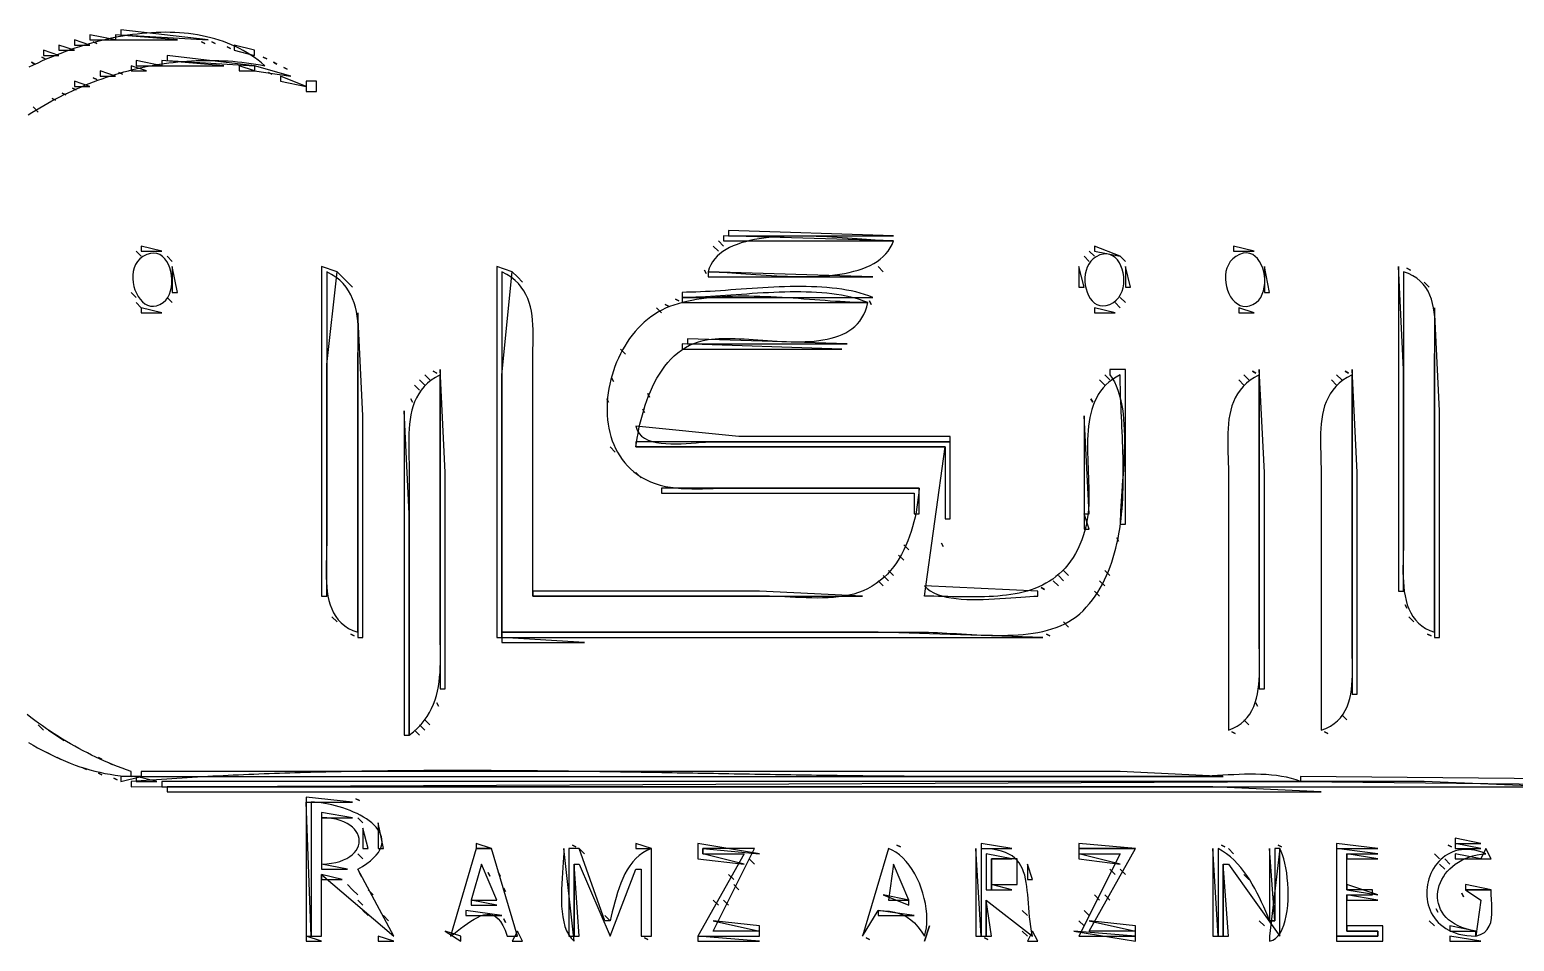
# Model space of a CAD drawing. Extents: x 0 to 1288, y 0 to 860.
# Drawn here: x 155.3 to 443.5, y 401 to 578 of the extents above; entities that cross this region are included whole.
import ezdxf

# ---------------------------------------------------------------- set-up
doc = ezdxf.new("R2010")
doc.units = 0
for name, color, linetype in [('C19', 19, 'CONTINUOUS'), ('C250', 250, 'CONTINUOUS'), ('C251', 251, 'CONTINUOUS'), ('C252', 252, 'CONTINUOUS'), ('C253', 253, 'CONTINUOUS'), ('C254', 254, 'CONTINUOUS'), ('C27', 27, 'CONTINUOUS'), ('C29', 29, 'CONTINUOUS'), ('C37', 37, 'CONTINUOUS'), ('C39', 39, 'CONTINUOUS'), ('C47', 47, 'CONTINUOUS'), ('C49', 49, 'CONTINUOUS'), ('C59', 59, 'CONTINUOUS'), ('C7', 7, 'CONTINUOUS')]:
    doc.layers.add(name, color=color, linetype=linetype)

msp = doc.modelspace()

# ---------------------------------------------------------------- linework, layer by layer
at = {"layer": 'C19'}
for points in [[(167.666672, 575.666687), (168.333328, 575.333313), (167.666672, 575.666687)], [(289, 537), (290, 536), (289, 537)], [(176, 535), (177, 534), (176, 535)], [(362.313263, 533.913574), (361.7552, 533.5245), (361.2844, 533.0478), (360.8982, 532.4966), (360.5943, 531.8842), (360.3703, 531.2241), (360.2238, 530.5295), (360.1524, 529.8139), (360.1537, 529.0904), (360.2254, 528.3725), (360.3649, 527.6736), (360.5699, 527.0068), (360.8381, 526.3857), (361.167, 525.8234), (361.5543, 525.3334), (361.9975, 524.929), (362.4943, 524.6236), (363.0422, 524.4304), (363.6388, 524.3628), (364.2819, 524.4342), (364.9689, 524.6578), (365.6975, 525.0471), (366.2496, 525.4759), (366.7097, 525.9903), (367.0806, 526.5764), (367.3647, 527.2201), (367.5649, 527.9073), (367.6838, 528.6241), (367.7241, 529.3565), (367.6885, 530.0903), (367.5796, 530.8117), (367.4001, 531.5066), (367.1528, 532.161), (366.8402, 532.7608), (366.4651, 533.292), (366.0301, 533.7407), (365.5379, 534.0927), (364.9913, 534.3342), (364.3928, 534.451), (363.7451, 534.4292), (363.051, 534.2546), (362.3132, 533.9135)], [(361, 535), (362, 534), (361, 535)], [(389.429016, 533.952881), (388.8492, 533.4992), (388.3745, 532.9672), (388.0005, 532.3697), (387.7226, 531.7193), (387.5366, 531.0291), (387.4378, 530.3119), (387.4218, 529.5804), (387.4842, 528.8476), (387.6206, 528.1263), (387.8264, 527.4294), (388.0972, 526.7697), (388.4285, 526.1601), (388.816, 525.6133), (389.2551, 525.1424), (389.7414, 524.7601), (390.2704, 524.4792), (390.8376, 524.3127), (391.4387, 524.2734), (392.0692, 524.3741), (392.7245, 524.6277), (393.4004, 525.0471), (393.8807, 525.4849), (394.2765, 526.0139), (394.5898, 526.6191), (394.823, 527.2853), (394.9781, 527.9975), (395.0574, 528.7406), (395.063, 529.4996), (394.9971, 530.2593), (394.862, 531.0047), (394.6598, 531.7208), (394.3927, 532.3925), (394.0628, 533.0047), (393.6725, 533.5424), (393.2238, 533.9904), (392.7189, 534.3338), (392.1601, 534.5573), (391.5495, 534.6461), (390.8893, 534.585), (390.1817, 534.3589), (389.429, 533.9529)], [(215, 531), (216, 530), (215, 531)], [(247, 531), (247, 461), (329, 461), (329.8242, 460.9926), (330.6745, 460.9721), (331.5489, 460.9402), (332.4453, 460.899), (333.3619, 460.8505), (334.2966, 460.7966), (335.2474, 460.7394), (336.2124, 460.6809), (337.1896, 460.6229), (338.177, 460.5676), (339.1726, 460.5169), (340.1744, 460.4727), (341.1805, 460.4372), (342.1889, 460.4122), (343.1976, 460.3997), (344.2047, 460.4018), (345.208, 460.4204), (346.2058, 460.4575), (347.1959, 460.515), (348.1764, 460.5951), (349.1453, 460.6996), (350.1007, 460.8306), (351.0405, 460.99), (351.9629, 461.1799), (352.8657, 461.4022), (353.747, 461.6588), (354.6049, 461.9519), (355.4374, 462.2833), (356.2424, 462.6551), (357.018, 463.0692), (357.7623, 463.5277), (358.4732, 464.0325), (359.1487, 464.5856), (359.787, 465.189), (360.4252, 465.8668), (361.0292, 466.5665), (361.5998, 467.2875), (362.1379, 468.029), (362.6444, 468.7901), (363.1201, 469.5701), (363.566, 470.3683), (363.983, 471.1839), (364.3718, 472.016), (364.7334, 472.8641), (365.0687, 473.7272), (365.3785, 474.6047), (365.6638, 475.4957), (365.9254, 476.3995), (366.1642, 477.3153), (366.381, 478.2424), (366.5768, 479.1799), (366.7525, 480.1273), (366.9088, 481.0835), (367.0468, 482.048), (367.1672, 483.0199), (367.271, 483.9985), (367.3591, 484.983), (367.4322, 485.9726), (367.4914, 486.9666), (367.5375, 487.9642), (367.5713, 488.9647), (367.5938, 489.9672), (367.6058, 490.9711), (367.6082, 491.9755), (367.6019, 492.9797), (367.5878, 493.9829), (367.5667, 494.9843), (367.5396, 495.9832), (367.5073, 496.9789), (367.4707, 497.9705), (367.4307, 498.9573), (367.3881, 499.9385), (367.3439, 500.9134), (367.2989, 501.8812), (367.254, 502.8411), (367.2101, 503.7924), (367.168, 504.7343), (367.1287, 505.666), (367.093, 506.5868), (367.0619, 507.4959), (367.0361, 508.3925), (367.0166, 509.2759), (367.0043, 510.1453), (367, 511), (366.2065, 510.5652), (365.4802, 510.0898), (364.8181, 509.5756), (364.2176, 509.0243), (363.6756, 508.4377), (363.1895, 507.8177), (362.7564, 507.166), (362.3735, 506.4845), (362.0379, 505.7748), (361.7468, 505.0387), (361.4974, 504.2782), (361.2869, 503.4949), (361.1125, 502.6906), (360.9713, 501.8672), (360.8605, 501.0263), (360.7773, 500.1699), (360.7189, 499.2997), (360.6824, 498.4174), (360.665, 497.5249), (360.6639, 496.624), (360.6763, 495.7164), (360.6993, 494.8039), (360.7302, 493.8883), (360.766, 492.9715), (360.804, 492.0551), (360.8414, 491.141), (360.8753, 490.231), (360.9029, 489.3268), (360.9213, 488.4302), (360.9279, 487.5431), (360.9196, 486.6672), (360.8938, 485.8043), (360.8476, 484.9562), (360.7781, 484.1246), (360.6826, 483.3115), (360.5581, 482.5184), (360.402, 481.7473), (360.2114, 481), (359.8898, 479.9513), (359.5382, 478.9592), (359.1571, 478.0221), (358.7476, 477.1384), (358.3103, 476.3066), (357.846, 475.5251), (357.3556, 474.7925), (356.8399, 474.1072), (356.2996, 473.4676), (355.7355, 472.8723), (355.1484, 472.3197), (354.5392, 471.8082), (353.9086, 471.3364), (353.2574, 470.9027), (352.5864, 470.5055), (351.8964, 470.1433), (351.1883, 469.8147), (350.4627, 469.518), (349.7206, 469.2517), (348.9626, 469.0143), (348.1897, 468.8043), (347.4025, 468.6201), (346.6019, 468.4602), (345.7887, 468.323), (344.9637, 468.207), (344.1277, 468.1108), (343.2814, 468.0327), (342.4257, 467.9712), (341.5614, 467.9248), (340.6892, 467.8919), (339.81, 467.8711), (338.9245, 467.8607), (338.0336, 467.8593), (337.138, 467.8653), (336.2386, 467.8772), (335.3361, 467.8935), (334.4314, 467.9125), (333.5252, 467.9328), (332.6183, 467.9529), (331.7115, 467.9712), (330.8057, 467.9861), (329.9016, 467.9962), (329, 468), (333, 497), (273, 497), (273.1213, 497.8488), (273.2601, 498.7172), (273.4173, 499.6017), (273.5938, 500.4994), (273.7906, 501.4068), (274.0085, 502.321), (274.2485, 503.2386), (274.5115, 504.1565), (274.7985, 505.0716), (275.1103, 505.9805), (275.448, 506.8802), (275.8124, 507.7674), (276.2045, 508.6389), (276.6252, 509.4916), (277.0754, 510.3223), (277.5561, 511.1277), (278.0682, 511.9047), (278.6126, 512.6502), (279.1902, 513.3608), (279.8021, 514.0334), (280.449, 514.6649), (281.132, 515.252), (281.8519, 515.7916), (282.6098, 516.2804), (283.4064, 516.7153), (284.2428, 517.0931), (285.12, 517.4105), (286.0387, 517.6645), (287, 517.8518), (287.6678, 517.9401), (288.3685, 518.004), (289.0999, 518.0457), (289.8597, 518.0673), (290.6457, 518.0709), (291.4558, 518.0587), (292.2877, 518.0327), (293.1392, 517.9951), (294.0081, 517.948), (294.8922, 517.8936), (295.7893, 517.834), (296.6972, 517.7713), (297.6137, 517.7076), (298.5365, 517.645), (299.4635, 517.5858), (300.3924, 517.5319), (301.3211, 517.4856), (302.2474, 517.449), (303.169, 517.4241), (304.0837, 517.4132), (304.9893, 517.4183), (305.8836, 517.4416), (306.7644, 517.4852), (307.6296, 517.5512), (308.4768, 517.6418), (309.3039, 517.7591), (310.1086, 517.9051), (310.8889, 518.0822), (311.6424, 518.2922), (312.3669, 518.5375), (313.0603, 518.8201), (313.7203, 519.1421), (314.3448, 519.5057), (314.9314, 519.913), (315.4781, 520.3662), (315.9826, 520.8673), (316.4427, 521.4184), (316.8562, 522.0218), (317.2209, 522.6795), (317.5345, 523.3937), (317.795, 524.1665), (318, 525), (317.1739, 525.0062), (316.3215, 525.0244), (315.4443, 525.0533), (314.5437, 525.0919), (313.6211, 525.1391), (312.678, 525.1939), (311.7158, 525.2552), (310.736, 525.3218), (309.7401, 525.3929), (308.7294, 525.4672), (307.7055, 525.5437), (306.6698, 525.6213), (305.6236, 525.699), (304.5686, 525.7756), (303.5061, 525.8502), (302.4376, 525.9216), (301.3645, 525.9888), (300.2882, 526.0506), (299.2103, 526.1061), (298.1322, 526.1542), (297.0553, 526.1937), (295.981, 526.2236), (294.9109, 526.2428), (293.8463, 526.2503), (292.7887, 526.245), (291.7396, 526.2259), (290.7005, 526.1917), (289.6726, 526.1416), (288.6576, 526.0743), (287.6569, 525.9889), (286.6718, 525.8842), (285.7039, 525.7592), (284.7546, 525.6128), (283.8254, 525.444), (282.9176, 525.2516), (282.0328, 525.0346), (281.1724, 524.792), (280.3379, 524.5226), (279.5306, 524.2253), (278.7521, 523.8992), (278.0038, 523.5432), (277.283, 523.1519), (276.5827, 522.7203), (275.9034, 522.2499), (275.2456, 521.7427), (274.6099, 521.2003), (273.997, 520.6246), (273.4074, 520.0174), (272.8417, 519.3803), (272.3005, 518.7153), (271.7843, 518.0241), (271.2937, 517.3084), (270.8293, 516.5701), (270.3917, 515.8109), (269.9816, 515.0326), (269.5993, 514.237), (269.2456, 513.4259), (268.921, 512.601), (268.6261, 511.7641), (268.3615, 510.917), (268.1278, 510.0616), (267.9255, 509.1995), (267.7552, 508.3325), (267.6176, 507.4625), (267.5131, 506.5912), (267.4424, 505.7204), (267.406, 504.8518), (267.4046, 503.9873), (267.4386, 503.1286), (267.5088, 502.2775), (267.6157, 501.4359), (267.7598, 500.6054), (267.9417, 499.7878), (268.1621, 498.985), (268.4214, 498.1987), (268.7203, 497.4306), (269.0594, 496.6827), (269.4393, 495.9566), (269.8605, 495.2541), (270.3235, 494.577), (270.8291, 493.9272), (271.3777, 493.3063), (271.97, 492.7162), (272.6065, 492.1585), (273.2878, 491.6353), (274.0146, 491.1481), (274.9051, 490.6417), (275.8232, 490.2135), (276.7661, 489.8572), (277.731, 489.5667), (278.7151, 489.3361), (279.7155, 489.159), (280.7296, 489.0294), (281.7544, 488.9412), (282.7872, 488.8883), (283.8251, 488.8645), (284.8654, 488.8637), (285.9053, 488.8798), (286.9419, 488.9068), (287.9725, 488.9384), (288.9942, 488.9685), (290.0043, 488.9911), (291, 489), (328, 489), (327.916, 488.081), (327.8124, 487.1511), (327.6878, 486.2128), (327.541, 485.2691), (327.3707, 484.3225), (327.1756, 483.3759), (326.9545, 482.432), (326.7061, 481.4936), (326.4292, 480.5633), (326.1224, 479.644), (325.7846, 478.7383), (325.4144, 477.849), (325.0105, 476.9789), (324.5717, 476.1307), (324.0968, 475.3072), (323.5844, 474.511), (323.0333, 473.745), (322.4422, 473.0118), (321.8099, 472.3142), (321.1351, 471.655), (320.4165, 471.037), (319.6528, 470.4627), (318.8428, 469.9351), (317.9853, 469.4568)], [(287, 531), (287, 530), (319, 530), (287, 531)], [(232, 511), (233, 510), (232, 511)], [(391, 511), (392, 510), (391, 511)], [(406, 442), (406.9462, 442.3498), (407.7908, 442.7709), (408.5394, 443.2586), (409.1976, 443.8084), (409.7711, 444.4155), (410.2654, 445.0752), (410.6862, 445.7831), (411.0392, 446.5343), (411.3299, 447.3242), (411.5639, 448.1482), (411.7469, 449.0016), (411.8845, 449.8798), (411.9823, 450.7781), (412.046, 451.6918), (412.0811, 452.6164), (412.0933, 453.5471), (412.0882, 454.4793), (412.0714, 455.4084), (412.0486, 456.3296), (412.0253, 457.2384), (412.0072, 458.1301), (412, 459), (412, 511), (411.069, 510.4916), (410.2354, 509.9365), (409.494, 509.3373), (408.8397, 508.6964), (408.2671, 508.0165), (407.771, 507.3001), (407.3463, 506.5496), (406.9878, 505.7678), (406.6901, 504.9571), (406.4482, 504.12), (406.2568, 503.2592), (406.1106, 502.3771), (406.0045, 501.4763), (405.9332, 500.5593), (405.8916, 499.6288), (405.8744, 498.6872), (405.8765, 497.737), (405.8925, 496.7809), (405.9173, 495.8214), (405.9456, 494.861), (405.9723, 493.9022), (405.9922, 492.9477), (406, 492), (406, 442)], [(409, 511), (410, 510), (409, 511)], [(339, 419), (339, 402), (340, 402), (339, 419)]]:
    msp.add_lwpolyline(points, dxfattribs=at)
at = {"layer": 'C250'}
for points in [[(155.0122, 561.4484), (155.7676, 561.9256), (156.5288, 562.3929), (157.2956, 562.8505), (158.0679, 563.2981), (158.8457, 563.7357), (159.6287, 564.1632), (160.4169, 564.5805), (161.2102, 564.9875), (162.0084, 565.3841), (162.8113, 565.7703), (163.619, 566.1458), (164.4311, 566.5108), (165.2477, 566.8649), (166.0686, 567.2082), (166.8936, 567.5406), (167.7227, 567.862), (168.5558, 568.1722), (169.3926, 568.4713), (170.2331, 568.759), (171.0771, 569.0354), (171.9246, 569.3002), (172.7754, 569.5535), (173.6293, 569.7951), (174.4863, 570.025), (175.3462, 570.243), (176.209, 570.4491), (177.0744, 570.6431), (177.9423, 570.8251), (178.8127, 570.9948), (179.6854, 571.1522), (180.5603, 571.2972), (181.4373, 571.4297), (182.3162, 571.5496), (183.1969, 571.6569), (184.0793, 571.7514), (184.9632, 571.833), (185.8486, 571.9017), (186.7353, 571.9574), (187.6232, 571.9999), (188.5121, 572.0292), (189.402, 572.0452), (190.2928, 572.0478), (191.1842, 572.0369), (192.0761, 572.0124), (192.9686, 571.9742), (193.8613, 571.9222), (194.7543, 571.8564), (195.6473, 571.7767), (196.5402, 571.6829), (197.433, 571.5749), (198.3255, 571.4528), (199.2176, 571.3163), (200.1091, 571.1654), (201, 571), (200.337, 571.5583), (199.6585, 572.089), (198.965, 572.5925), (198.2568, 573.0691), (197.5344, 573.5191), (196.7984, 573.943), (196.0491, 574.3411), (195.287, 574.7136), (194.5125, 575.061), (193.7262, 575.3836), (192.9285, 575.6817), (192.1198, 575.9557), (191.3006, 576.206), (190.4714, 576.4328), (189.6325, 576.6366), (188.7845, 576.8176), (187.9279, 576.9762), (187.063, 577.1129), (186.1904, 577.2278), (185.3104, 577.3214), (184.4237, 577.394), (183.5305, 577.446), (182.6314, 577.4776), (181.7268, 577.4894), (180.8172, 577.4815), (179.903, 577.4543), (178.9847, 577.4083), (178.0628, 577.3436), (177.1377, 577.2608), (176.2099, 577.1601), (175.2797, 577.0418), (174.3478, 576.9064), (173.4145, 576.7541), (172.4803, 576.5854), (171.5457, 576.4005), (170.611, 576.1998), (169.6768, 575.9837), (168.7436, 575.7525), (167.8117, 575.5065), (166.8817, 575.2461), (165.954, 574.9716), (165.029, 574.6835), (164.1073, 574.382), (163.1892, 574.0674), (162.2752, 573.7402), (161.3658, 573.4006), (160.4615, 573.0491), (159.5627, 572.686), (158.6698, 572.3115), (157.7833, 571.9261), (156.9037, 571.5301), (156.0314, 571.1239), (155.1669, 570.7078)], [(167, 577), (167, 576), (172, 576), (167, 577)], [(173, 578), (173, 577), (190, 576), (173, 578)], [(164, 576), (164, 575), (167, 575), (164, 576)], [(155.666672, 571.666687), (156.333328, 571.333313), (155.666672, 571.666687)], [(200.666672, 572.666687), (201.333328, 572.333313), (200.666672, 572.666687)], [(161.666672, 565.666687), (162.333328, 565.333313), (161.666672, 565.666687)], [(163.666672, 566.666687), (164.333328, 566.333313), (163.666672, 566.666687)], [(156, 563), (157, 562), (156, 563)], [(290, 538), (290, 537), (323, 537), (290, 538)], [(249, 531), (250, 530), (249, 531)], [(368, 532), (368, 528), (369, 528), (368, 532)], [(422.666656, 531.666687), (423.333344, 531.333313), (422.666656, 531.666687)], [(280.666656, 525.666687), (281.333344, 525.333313), (280.666656, 525.666687)], [(362, 524), (362, 523), (366, 523), (362, 524)], [(270, 516), (271, 515), (270, 516)], [(229, 441), (229.8465, 441.6821), (230.6114, 442.3862), (231.2989, 443.1114), (231.9129, 443.8571), (232.4574, 444.6225), (232.9366, 445.4071), (233.3545, 446.21), (233.7152, 447.0307), (234.0225, 447.8683), (234.2808, 448.7222), (234.4939, 449.5918), (234.6659, 450.4762), (234.8009, 451.3749), (234.9029, 452.2871), (234.976, 453.2121), (235.0242, 454.1493), (235.0516, 455.0979), (235.0622, 456.0572), (235.06, 457.0266), (235.0492, 458.0054), (235.0337, 458.9928), (235.0177, 459.9881), (235.0051, 460.9908), (235, 462), (235, 511), (234.0873, 510.4942), (233.2689, 509.9401), (232.5396, 509.3403), (231.8945, 508.6975), (231.3285, 508.0146), (230.8368, 507.2943), (230.4143, 506.5394), (230.0561, 505.7526), (229.7571, 504.9366), (229.5123, 504.0943), (229.3169, 503.2283), (229.1657, 502.3415), (229.0538, 501.4367), (228.9763, 500.5165), (228.9281, 499.5837), (228.9042, 498.6411), (228.8997, 497.6914), (228.9095, 496.7375), (228.9288, 495.782), (228.9524, 494.8278), (228.9755, 493.8775), (228.993, 492.934), (229, 492), (229, 441)], [(365, 512), (365, 511), (365.4574, 510.3355), (365.8662, 509.6183), (366.2287, 508.8518), (366.5471, 508.0395), (366.8238, 507.1848), (367.0611, 506.291), (367.2614, 505.3616), (367.427, 504.4), (367.5602, 503.4096), (367.6634, 502.3938), (367.7388, 501.356), (367.7888, 500.2997), (367.8157, 499.2282), (367.8219, 498.1449), (367.8097, 497.0534), (367.7814, 495.9569), (367.7393, 494.8589), (367.6858, 493.7628), (367.6232, 492.672), (367.5539, 491.59), (367.4801, 490.5201), (367.4041, 489.4657), (367.3284, 488.4303), (367.2552, 487.4173), (367.1869, 486.43), (367.1258, 485.472), (367.0743, 484.5465), (367.0345, 483.6571), (367.009, 482.8071), (367, 482), (368, 482), (368, 512), (365, 512)], [(394, 512), (394, 450), (395, 450), (395, 492), (394, 512)], [(412, 512), (412, 449), (413, 449), (413, 492), (412, 512)], [(325, 478), (326, 477), (325, 478)], [(332.333344, 478.333344), (332.666656, 477.666656), (332.333344, 478.333344)], [(217.666672, 460.666656), (218.333328, 460.333344), (217.666672, 460.666656)], [(352.666656, 460.666656), (353.333344, 460.333344), (352.666656, 460.666656)], [(426.666656, 460.666656), (427.333344, 460.333344), (426.666656, 460.666656)], [(175, 433), (175, 434), (174.1311, 434.3028), (173.2667, 434.6182), (172.4069, 434.946), (171.5518, 435.2859), (170.7014, 435.638), (169.8558, 436.0021), (169.0152, 436.378), (168.1795, 436.7656), (167.349, 437.1649), (166.5236, 437.5756), (165.7034, 437.9976), (164.8886, 438.4309), (164.0791, 438.8753), (163.2752, 439.3306), (162.4768, 439.7968), (161.6842, 440.2737), (160.8972, 440.7612), (160.1161, 441.2591), (159.3409, 441.7674), (158.5717, 442.2858), (157.8086, 442.8144), (157.0516, 443.3529), (156.3009, 443.9012), (155.5565, 444.4592), (154.8186, 445.0268)], [(155.1179, 439.5903), (155.9871, 439.0781), (156.8637, 438.5804), (157.7479, 438.0981), (158.6397, 437.632), (159.5391, 437.183), (160.4462, 436.7519), (161.361, 436.3396), (162.2835, 435.9467), (163.2139, 435.5743), (164.152, 435.2232), (165.098, 434.894), (166.052, 434.5878), (167.0138, 434.3054), (167.9837, 434.0474), (168.9616, 433.8149), (169.9476, 433.6086), (170.9417, 433.4294), (171.9439, 433.2781), (172.9543, 433.1556), (173.973, 433.0625), (175, 433)], [(158.666672, 437.666656), (159.333328, 437.333344), (158.666672, 437.666656)], [(168.666672, 436.666656), (169.333328, 436.333344), (168.666672, 436.666656)], [(168.666672, 433.666656), (169.333328, 433.333344), (168.666672, 433.666656)], [(177, 434), (177, 433), (387, 433), (367, 434), (325, 434), (177, 434)], [(182, 431), (182, 430), (406, 430), (385, 431), (340, 431), (182, 431)], [(430.666656, 419.666656), (431.333344, 419.333344), (430.666656, 419.666656)], [(244.333328, 414.333344), (244.666672, 413.666656), (244.333328, 414.333344)], [(391, 414), (392, 413), (391, 414)], [(217, 412), (218, 411), (217, 412)], [(341, 409), (341, 402), (342, 402), (341, 409)]]:
    msp.add_lwpolyline(points, dxfattribs=at)
at = {"layer": 'C251'}
for points in [[(161, 575), (161, 574), (164, 574), (161, 575)], [(202.666672, 571.666687), (203.333328, 571.333313), (202.666672, 571.666687)], [(167.666672, 568.666687), (168.333328, 568.333313), (167.666672, 568.666687)], [(201.666672, 569.666687), (202.333328, 569.333313), (201.666672, 569.666687)], [(159.666672, 564.666687), (160.333328, 564.333313), (159.666672, 564.666687)], [(177, 536), (177, 535), (181, 535), (177, 536)], [(287, 531), (287.6694, 530.993), (288.381, 530.9732), (289.1323, 530.9419), (289.9208, 530.9006), (290.744, 530.8507), (291.5994, 530.7938), (292.4845, 530.7313), (293.3968, 530.6645), (294.3337, 530.5951), (295.2928, 530.5243), (296.2715, 530.4538), (297.2675, 530.3849), (298.2781, 530.3191), (299.3008, 530.2578), (300.3333, 530.2026), (301.3728, 530.1548), (302.4171, 530.1159), (303.4634, 530.0874), (304.5095, 530.0707), (305.5526, 530.0673), (306.5904, 530.0787), (307.6204, 530.1062), (308.64, 530.1513), (309.6467, 530.2156), (310.638, 530.3004), (311.6115, 530.4072), (312.5645, 530.5375), (313.4947, 530.6927), (314.3996, 530.8743), (315.2765, 531.0837), (316.123, 531.3224), (316.9367, 531.5918), (317.7149, 531.8934), (318.4553, 532.2286), (319.1552, 532.599), (319.8123, 533.0059), (320.4239, 533.4508), (320.9876, 533.9352), (321.5009, 534.4605), (321.9613, 535.0281), (322.3663, 535.6396), (322.7133, 536.2964), (323, 537), (322.3698, 537.0065), (321.6951, 537.0254), (320.9786, 537.0552), (320.2226, 537.0945), (319.4298, 537.1421), (318.6028, 537.1965), (317.744, 537.2565), (316.8561, 537.3206), (315.9415, 537.3876), (315.0029, 537.4559), (314.0428, 537.5244), (313.0637, 537.5917), (312.0682, 537.6564), (311.0589, 537.7171), (310.0383, 537.7725), (309.0089, 537.8213), (307.9734, 537.8621), (306.9342, 537.8935), (305.8939, 537.9142), (304.8551, 537.9229), (303.8203, 537.9181), (302.792, 537.8986), (301.7729, 537.863), (300.7655, 537.8099), (299.7723, 537.738), (298.7959, 537.646), (297.8388, 537.5324), (296.9036, 537.396), (295.9928, 537.2353), (295.1091, 537.0491), (294.2548, 536.8359), (293.4327, 536.5945), (292.6452, 536.3234), (291.895, 536.0214), (291.1844, 535.687), (290.5162, 535.319), (289.8929, 534.9159), (289.3169, 534.4765), (288.791, 533.9993), (288.3175, 533.483), (287.8991, 532.9263), (287.5384, 532.3278), (287.2378, 531.6861), (287, 531)], [(288, 536), (289, 535), (288, 536)], [(177.302475, 533.952881), (176.7272, 533.5072), (176.2583, 532.9822), (175.8911, 532.3909), (175.6207, 531.7459), (175.4424, 531.0602), (175.3515, 530.3467), (175.3433, 529.6181), (175.413, 528.8874), (175.5559, 528.1675), (175.7674, 527.4711), (176.0426, 526.8112), (176.3768, 526.2006), (176.7653, 525.6522), (177.2035, 525.1788), (177.6864, 524.7933), (178.2095, 524.5087), (178.768, 524.3376), (179.3572, 524.2931), (179.9723, 524.3879), (180.6086, 524.6349), (181.2615, 525.0471), (181.7453, 525.495), (182.144, 526.0314), (182.46, 526.6416), (182.6953, 527.3106), (182.8522, 528.0237), (182.9329, 528.7661), (182.9396, 529.5231), (182.8746, 530.2797), (182.74, 531.0213), (182.5381, 531.733), (182.2711, 532.4), (181.9411, 533.0076), (181.5504, 533.541), (181.1013, 533.9853), (180.5959, 534.3258), (180.0364, 534.5476), (179.4251, 534.636), (178.7642, 534.5762), (178.0559, 534.3534), (177.3024, 533.9529)], [(213, 531), (213, 479), (212.9918, 478.1434), (212.9709, 477.2608), (212.9426, 476.3568), (212.9122, 475.436), (212.885, 474.5032), (212.8663, 473.563), (212.8614, 472.6202), (212.8757, 471.6794), (212.9144, 470.7454), (212.9829, 469.8227), (213.0865, 468.9161), (213.2305, 468.0304), (213.4202, 467.1701), (213.6609, 466.3399), (213.9579, 465.5447), (214.3166, 464.7889), (214.7423, 464.0774), (215.2402, 463.4149), (215.8157, 462.8059), (216.4742, 462.2552), (217.2208, 461.7676), (218.0609, 461.3476), (219, 461), (219, 512), (219.0077, 512.9477), (219.0276, 513.9023), (219.0543, 514.861), (219.0826, 515.8214), (219.1074, 516.7809), (219.1234, 517.7371), (219.1254, 518.6872), (219.1083, 519.6288), (219.0666, 520.5594), (218.9954, 521.4763), (218.8893, 522.3771), (218.7431, 523.2592), (218.5517, 524.12), (218.3097, 524.9571), (218.0121, 525.7678), (217.6535, 526.5496), (217.2288, 527.3), (216.7328, 528.0165), (216.1602, 528.6964), (215.5058, 529.3372), (214.7645, 529.9365), (213.9309, 530.4916), (213, 531)], [(317.9853, 469.4567), (317.1251, 469.0565), (316.2287, 468.7165), (315.2996, 468.4324), (314.3416, 468.2), (313.358, 468.0148), (312.3527, 467.8728), (311.3291, 467.7694), (310.2909, 467.7006), (309.2416, 467.6618), (308.1849, 467.649), (307.1243, 467.6578), (306.0635, 467.6838), (305.006, 467.7229), (303.9555, 467.7706), (302.9156, 467.8228), (301.8897, 467.8751), (300.8817, 467.9233), (299.895, 467.963), (298.9332, 467.99), (298, 468), (253, 468), (253, 514), (253.0057, 514.9737), (253.0192, 515.944), (253.0345, 516.909), (253.0459, 517.8664), (253.0475, 518.8143), (253.0335, 519.7506), (252.9982, 520.6732), (252.9356, 521.5801), (252.84, 522.4692), (252.7055, 523.3385), (252.5264, 524.1858), (252.2968, 525.0092), (252.011, 525.8065), (251.663, 526.5757), (251.2471, 527.3147), (250.7575, 528.0215), (250.1884, 528.694), (249.5338, 529.3302), (248.7881, 529.9279), (247.9455, 530.4852), (247, 531)], [(216, 530), (217, 529), (216, 530)], [(217, 529), (218, 528), (217, 529)], [(426, 529), (427, 528), (426, 529)], [(176, 525), (177, 524), (176, 525)], [(278.666656, 524.666687), (279.333344, 524.333313), (278.666656, 524.666687)], [(282, 526), (282, 525), (318, 525), (317.2109, 525.31), (316.3948, 525.5905), (315.5531, 525.8425), (314.6872, 526.0674), (313.7987, 526.2662), (312.8889, 526.4402), (311.9593, 526.5905), (311.0113, 526.7184), (310.0464, 526.825), (309.066, 526.9116), (308.0715, 526.9792), (307.0644, 527.0291), (306.0461, 527.0626), (305.0181, 527.0806), (303.9818, 527.0846), (302.9387, 527.0756), (301.8901, 527.0548), (300.8375, 527.0235), (299.7825, 526.9828), (298.7263, 526.9338), (297.6705, 526.8779), (296.6164, 526.8162), (295.5656, 526.7498), (294.5195, 526.68), (293.4794, 526.6079), (292.447, 526.5348), (291.4235, 526.4618), (290.4104, 526.3901), (289.4092, 526.3209), (288.4213, 526.2554), (287.4482, 526.1947), (286.4913, 526.1402), (285.552, 526.0929), (284.6318, 526.054), (283.7321, 526.0248), (282.8543, 526.0064), (282, 526)], [(366, 525), (367, 524), (366, 525)], [(177, 524), (177, 523), (181, 523), (177, 524)], [(219, 523), (219, 460), (220, 460), (220, 503), (219, 523)], [(277, 524), (278, 523), (277, 524)], [(428, 524), (428, 460), (429, 460), (429, 504), (428, 524)], [(282, 517), (282, 516), (313, 516), (282, 517)], [(268.333344, 510.333344), (268.666656, 509.666656), (268.333344, 510.333344)], [(364, 511), (365, 510), (364, 511)], [(230, 509), (231, 508), (230, 509)], [(231, 510), (232, 509), (231, 510)], [(363, 510), (364, 509), (363, 510)], [(229.333328, 506.333344), (229.666672, 505.666656), (229.333328, 506.333344)], [(267.333344, 506.333344), (267.666656, 505.666656), (267.333344, 506.333344)], [(273, 501), (273.2402, 500.2586), (273.6102, 499.6276), (274.098, 499.099), (274.6913, 498.6646), (275.3781, 498.3165), (276.1461, 498.0466), (276.9832, 497.8469), (277.8773, 497.7093), (278.8162, 497.6258), (279.7879, 497.5885), (280.78, 497.5891), (281.7806, 497.6198), (282.7775, 497.6724), (283.7584, 497.739), (284.7114, 497.8115), (285.6241, 497.8819), (286.4846, 497.9421), (287.2806, 497.9842), (288, 498), (334, 498), (334, 499), (293, 499), (273, 501)], [(273, 498), (273, 497), (333, 497), (333, 483), (334, 483), (334, 498), (273, 498)], [(366.333344, 479.333344), (366.666656, 478.666656), (366.333344, 479.333344)], [(324, 476), (325, 475), (324, 476)], [(322, 473), (323, 472), (322, 473)], [(356, 473), (357, 472), (356, 473)], [(354, 471), (355, 470), (354, 471)], [(423, 464), (424, 463), (423, 464)], [(356, 463), (357, 462), (356, 463)], [(232, 444), (233, 443), (232, 444)], [(410, 445), (411, 444), (410, 445)], [(157, 443), (158, 442), (157, 443)], [(231, 443), (232, 442), (231, 443)], [(388.666656, 441.666656), (389.333344, 441.333344), (388.666656, 441.666656)], [(406.666656, 441.666656), (407.333344, 441.333344), (406.666656, 441.666656)], [(165.666672, 434.666656), (166.333328, 434.333344), (165.666672, 434.666656)], [(176, 433), (176, 432), (180, 432), (176, 433)], [(212, 425), (212, 416), (213, 416.0446), (213.9267, 416.1508), (214.78, 416.3137), (215.56, 416.5287), (216.2663, 416.791), (216.899, 417.0958), (217.458, 417.4385), (217.9432, 417.8143), (218.3544, 418.2185), (218.6916, 418.6464), (218.9547, 419.0931), (219.1437, 419.5541), (219.2583, 420.0245), (219.2985, 420.4997), (219.2643, 420.9748), (219.1555, 421.4453), (218.9721, 421.9063), (218.7138, 422.353), (218.3808, 422.7809), (217.9728, 423.1851), (217.4898, 423.561), (216.9316, 423.9037), (216.2983, 424.2086), (215.5896, 424.4709), (214.8055, 424.686), (213.9459, 424.849), (213.0108, 424.9552), (212, 425)], [(223, 424), (223, 419), (224, 419), (223, 424)], [(242, 419), (237, 402), (237.6574, 402.476), (238.3181, 402.9723), (238.9799, 403.476), (239.6407, 403.9741), (240.2984, 404.4537), (240.9509, 404.9019), (241.596, 405.3058), (242.2317, 405.6525), (242.8559, 405.9291), (243.4665, 406.1227), (244.0613, 406.2204), (244.6383, 406.2093), (245.1953, 406.0764), (245.7302, 405.8089), (246.2409, 405.3938), (246.7254, 404.8183), (247.1814, 404.0694), (247.607, 403.1343), (248, 402), (250, 402), (245, 419), (242, 419)], [(386, 419), (386, 402), (387, 402), (387, 416), (388, 416), (398, 402), (398, 419), (397, 419), (397, 405), (396, 405), (395.6278, 405.8866), (395.2471, 406.7823), (394.8553, 407.6831), (394.4499, 408.5847), (394.0287, 409.4832), (393.5891, 410.3744), (393.1288, 411.2541), (392.6452, 412.1183), (392.136, 412.9628), (391.5988, 413.7835), (391.0311, 414.5764), (390.4305, 415.3373), (389.7945, 416.062), (389.1208, 416.7465), (388.4069, 417.3867), (387.6504, 417.9784), (386.8489, 418.5175), (386, 419)], [(396, 419), (396, 405), (397, 405), (396, 419)], [(436, 402), (436, 403), (435.0427, 403.1797), (434.1562, 403.4094), (433.3394, 403.6857), (432.5914, 404.0054), (431.9112, 404.3655), (431.2976, 404.7625), (430.7498, 405.1935), (430.2667, 405.6551), (429.8473, 406.1441), (429.4906, 406.6574), (429.1955, 407.1918), (428.9612, 407.7439), (428.7865, 408.3107), (428.6705, 408.889), (428.6121, 409.4754), (428.6104, 410.0669), (428.6643, 410.6602), (428.7729, 411.2522), (428.9351, 411.8395), (429.1499, 412.4191), (429.4163, 412.9877), (429.7333, 413.5421), (430.0998, 414.079), (430.515, 414.5954), (430.9777, 415.088), (431.487, 415.5536), (432.0419, 415.989), (432.6413, 416.3909), (433.2843, 416.7562), (433.9698, 417.0818), (434.6968, 417.3643), (435.4643, 417.6005), (436.2714, 417.7874), (437.1169, 417.9216), (438, 418), (437.2616, 418.2818), (436.5425, 418.5028), (435.8433, 418.6654), (435.1643, 418.7718), (434.5064, 418.8242), (433.87, 418.8249), (433.2557, 418.7762), (432.6641, 418.6803), (432.0958, 418.5394), (431.5514, 418.356), (431.0314, 418.1321), (430.5365, 417.8701), (430.0671, 417.5722), (429.6239, 417.2408), (429.2075, 416.878), (428.8184, 416.486), (428.4573, 416.0673), (428.1246, 415.624), (427.821, 415.1584), (427.5471, 414.6728), (427.3035, 414.1694), (427.0906, 413.6504), (426.9092, 413.1182), (426.7597, 412.575), (426.6428, 412.0231), (426.5591, 411.4647), (426.509, 410.9021), (426.4933, 410.3375), (426.5125, 409.7733), (426.5671, 409.2116), (426.6578, 408.6547), (426.785, 408.105), (426.9495, 407.5646), (427.1518, 407.0358), (427.3924, 406.5209), (427.672, 406.0221), (427.9911, 405.5417), (428.3503, 405.082), (428.7502, 404.6452), (429.1914, 404.2336), (429.6744, 403.8494), (430.1998, 403.4949), (430.7682, 403.1724), (431.3802, 402.8842), (432.0364, 402.6324), (432.7373, 402.4194), (433.4835, 402.2473), (434.2756, 402.1186), (435.1143, 402.0354), (436, 402)], [(432, 420), (432, 419), (437, 419), (432, 420)], [(365, 415), (366, 414), (365, 415)], [(430, 417), (431, 416), (430, 417)], [(246.333328, 414.333344), (246.666672, 413.666656), (246.333328, 414.333344)], [(218, 411), (219, 410), (218, 411)], [(321, 410), (326, 408), (326, 409), (321, 410)], [(342, 412), (342, 411), (346, 411), (342, 412)], [(434, 412), (434, 411), (439, 411), (434, 412)], [(288, 409), (289, 408), (288, 409)], [(290, 409), (291, 408), (290, 409)], [(428.333344, 407.333344), (428.666656, 406.666656), (428.333344, 407.333344)], [(247.333328, 405.333344), (247.666672, 404.666656), (247.333328, 405.333344)], [(288, 405), (297, 403), (297, 404), (288, 405)], [(340.666656, 401.666656), (341.333344, 401.333344), (340.666656, 401.666656)]]:
    msp.add_lwpolyline(points, dxfattribs=at)
at = {"layer": 'C252'}
for points in [[(172, 577), (172, 576), (184, 576), (172, 577)], [(188.666672, 575.666687), (189.333328, 575.333313), (188.666672, 575.666687)], [(172.666672, 569.666687), (173.333328, 569.333313), (172.666672, 569.666687)], [(204, 569), (204, 568), (209, 567), (204, 569)], [(362, 536), (362, 535), (367, 534), (362, 536)], [(389, 536), (389, 535), (393, 535), (389, 536)], [(182, 534), (183, 533), (182, 534)], [(360, 534), (361, 533), (360, 534)], [(246, 532), (246, 460), (247, 460), (247, 511), (249, 531), (246, 532)], [(286.333344, 531.333313), (286.666656, 530.666687), (286.333344, 531.333313)], [(359, 532), (359, 528), (360, 528), (359, 532)], [(421, 532), (421, 469), (422, 469), (422, 512), (421, 532)], [(182, 526), (183, 525), (182, 526)], [(318.333344, 525.333313), (318.666656, 524.666687), (318.333344, 525.333313)], [(367, 526), (368, 525), (367, 526)], [(283, 518), (283, 517), (314, 517), (283, 518)], [(388, 442), (388.9143, 442.3579), (389.7329, 442.7874), (390.461, 443.2837), (391.1038, 443.8418), (391.6665, 444.4572), (392.1543, 445.1248), (392.5723, 445.8399), (392.9257, 446.5978), (393.2198, 447.3935), (393.4597, 448.2224), (393.6506, 449.0795), (393.7977, 449.9601), (393.9061, 450.8594), (393.9812, 451.7726), (394.0279, 452.6948), (394.0516, 453.6212), (394.0574, 454.5471), (394.0506, 455.4676), (394.0362, 456.378), (394.0195, 457.2734), (394.0057, 458.149), (394, 459), (394, 511), (393.069, 510.4916), (392.2354, 509.9365), (391.494, 509.3373), (390.8397, 508.6964), (390.2671, 508.0165), (389.771, 507.3001), (389.3463, 506.5496), (388.9878, 505.7678), (388.6901, 504.9571), (388.4482, 504.12), (388.2568, 503.2592), (388.1106, 502.3771), (388.0045, 501.4763), (387.9332, 500.5593), (387.8916, 499.6288), (387.8744, 498.6872), (387.8765, 497.737), (387.8925, 496.7809), (387.9173, 495.8214), (387.9456, 494.861), (387.9723, 493.9022), (387.9922, 492.9477), (388, 492), (388, 442)], [(410.666656, 511.666656), (411.333344, 511.333344), (410.666656, 511.666656)], [(275.333344, 507.333344), (275.666656, 506.666656), (275.333344, 507.333344)], [(390, 510), (391, 509), (390, 510)], [(408, 510), (409, 509), (408, 510)], [(274.333344, 504.333344), (274.666656, 503.666656), (274.333344, 504.333344)], [(273, 492), (274, 491), (273, 492)], [(364, 473), (365, 472), (364, 473)], [(320, 471), (321, 470), (320, 471)], [(321, 472), (322, 471), (321, 472)], [(355, 472), (356, 471), (355, 472)], [(363, 471), (364, 470), (363, 471)], [(253, 469), (253, 468), (317, 468), (297, 469), (253, 469)], [(362, 469), (363, 468), (362, 469)], [(214, 464), (215, 463), (214, 464)], [(422.333344, 466.333344), (422.666656, 465.666656), (422.333344, 466.333344)], [(393.333344, 447.333344), (393.666656, 446.666656), (393.333344, 447.333344)], [(391, 444), (392, 443), (391, 444)], [(159, 442), (162, 440), (159, 442)], [(230, 442), (231, 441), (230, 442)], [(170.666672, 435.666656), (171.333328, 435.333344), (170.666672, 435.666656)], [(181, 432), (181, 431), (451, 431), (426, 432), (371, 432), (181, 432)], [(219, 425), (220, 424), (219, 425)], [(219, 418), (220, 417), (219, 418)], [(242, 420), (242, 419), (245, 419), (242, 420)], [(260, 419), (260, 402), (261, 402), (261, 416), (262, 416), (268, 402), (273, 415), (274, 415), (274, 402), (276, 402), (276, 419), (275.1494, 418.6487), (274.3658, 418.2064), (273.6458, 417.6809), (272.9855, 417.0796), (272.3815, 416.4103), (271.8301, 415.6807), (271.3277, 414.8983), (270.8707, 414.0708), (270.4554, 413.2059), (270.0782, 412.3112), (269.7356, 411.3944), (269.4238, 410.4631), (269.1394, 409.525), (268.8786, 408.5877), (268.6379, 407.6589), (268.4136, 406.7463), (268.2022, 405.8574), (268, 405), (267, 405), (262, 419), (260, 419)], [(260.666656, 419.666656), (261.333344, 419.333344), (260.666656, 419.666656)], [(273, 420), (273, 419), (276, 419), (273, 420)], [(285, 420), (285, 417), (294, 416), (286, 418), (286, 419), (297, 418), (285, 420)], [(323.666656, 419.666656), (324.333344, 419.333344), (323.666656, 419.666656)], [(340, 420), (340, 419), (346, 419), (340, 420)], [(341, 418), (341, 411), (342, 411), (342, 417), (346, 417), (341, 418)], [(359, 420), (359, 419), (370, 419), (359, 420)], [(359, 419), (359, 418), (367, 418), (359, 402), (370, 402), (370, 403), (361, 403), (370, 419), (359, 419)], [(359, 418), (359, 417), (367, 416), (359, 418)], [(388, 419), (389, 418), (388, 419)], [(397.666656, 419.666656), (398.333344, 419.333344), (397.666656, 419.666656)], [(409, 420), (409, 419), (417, 419), (409, 420)], [(411, 418), (411, 417), (417, 417), (411, 418)], [(432, 418), (432, 417), (437, 417), (432, 418)], [(323, 416), (322, 409), (326, 409), (323, 416)], [(342, 417), (342, 412), (347, 412), (347, 417), (342, 417)], [(349, 416), (349, 413), (350, 413), (349, 416)], [(387, 416), (387, 402), (388, 402), (387, 416)], [(212, 414), (212, 413), (216, 413), (212, 414)], [(291, 414), (292, 413), (291, 414)], [(247.333328, 411.333344), (247.666672, 410.666656), (247.333328, 411.333344)], [(362, 410), (363, 409), (362, 410)], [(219, 409), (220, 408), (219, 409)], [(220, 407), (221, 406), (220, 407)], [(240, 407), (240, 406), (247, 406), (240, 407)], [(241, 409), (241, 408), (246, 408), (241, 409)], [(320, 407), (320, 406), (327, 406), (320, 407)], [(348, 407), (349, 406), (348, 407)], [(360, 407), (361, 406), (360, 407)], [(330, 404), (329, 401), (330, 404)], [(359, 405), (360, 404), (359, 405)], [(361, 405), (370, 403), (370, 404), (361, 405)], [(394, 405), (395, 404), (394, 405)], [(427, 405), (428, 404), (427, 405)], [(431, 404), (431, 403), (436, 403), (431, 404)], [(209, 402), (209, 401), (212, 401), (209, 402)], [(223, 402), (223, 401), (226, 401), (223, 402)], [(250, 403), (249, 401), (251, 401), (250, 403)], [(274.666656, 401.666656), (275.333344, 401.333344), (274.666656, 401.666656)], [(285, 402), (285, 401), (297, 401), (285, 402)], [(348, 403), (349, 402), (348, 403)], [(350, 403), (349, 401), (351, 401), (350, 403)], [(431, 402), (431, 401), (437, 401), (431, 402)]]:
    msp.add_lwpolyline(points, dxfattribs=at)
at = {"layer": 'C253'}
for points in [[(158, 574), (158, 573), (161, 573), (158, 574)], [(190.666672, 575.666687), (191.333328, 575.333313), (190.666672, 575.666687)], [(193.666672, 574.666687), (194.333328, 574.333313), (193.666672, 574.666687)], [(195, 575), (195, 574), (199, 573), (199, 574), (195, 575)], [(175, 571), (175, 570), (178, 570), (175, 571)], [(176, 572), (176, 571), (181, 571), (176, 572)], [(182, 573), (182, 572), (199, 571), (182, 573)], [(196, 571), (196, 570), (199, 570), (196, 571)], [(199, 571), (199, 570), (206, 569), (199, 571)], [(204.666672, 570.666687), (205.333328, 570.333313), (204.666672, 570.666687)], [(164, 568), (164, 567), (167, 567), (164, 568)], [(169, 570), (169, 569), (172, 569), (169, 570)], [(209, 568), (209, 566), (211, 566), (211, 568), (209, 568)], [(291, 539), (291, 538), (323, 538), (291, 539)], [(367, 534), (368, 533), (367, 534)], [(183, 532), (183, 527), (184, 527), (183, 532)], [(212, 532), (212, 468), (213, 468), (213, 513), (215, 531), (212, 532)], [(320, 532), (321, 531), (320, 532)], [(422, 531), (422, 479), (421.9927, 478.1573), (421.9744, 477.2856), (421.9501, 476.3899), (421.9248, 475.475), (421.9037, 474.5459), (421.8917, 473.6075), (421.894, 472.6648), (421.9156, 471.7226), (421.9615, 470.7858), (422.0369, 469.8594), (422.1468, 468.9484), (422.2963, 468.0575), (422.4904, 467.1918), (422.7341, 466.3562), (423.0327, 465.5555), (423.391, 464.7947), (423.8143, 464.0788), (424.3075, 463.4126), (424.8757, 462.8011), (425.524, 462.2491), (426.2574, 461.7617), (427.081, 461.3436), (428, 461), (428, 513), (428.0089, 513.8701), (428.0321, 514.7638), (428.064, 515.6765), (428.0991, 516.6038), (428.1318, 517.5411), (428.1566, 518.4839), (428.1679, 519.4277), (428.1603, 520.3681), (428.1281, 521.3005), (428.0658, 522.2204), (427.968, 523.1234), (427.829, 524.005), (427.6433, 524.8606), (427.4053, 525.6857), (427.1096, 526.4759), (426.7506, 527.2267), (426.3228, 527.9335), (425.8206, 528.5919), (425.2385, 529.1974), (424.5709, 529.7454), (423.8123, 530.2315), (422.9572, 530.6512), (422, 531)], [(250, 530), (251, 529), (250, 530)], [(282, 527), (282, 526), (319, 526), (318.2126, 526.3097), (317.3986, 526.5906), (316.5593, 526.8437), (315.6961, 527.0702), (314.8104, 527.2713), (313.9035, 527.4479), (312.9768, 527.6014), (312.0318, 527.7327), (311.0697, 527.843), (310.0921, 527.9335), (309.1002, 528.0053), (308.0955, 528.0596), (307.0793, 528.0973), (306.053, 528.1198), (305.0181, 528.128), (303.9758, 528.1232), (302.9277, 528.1065), (301.8749, 528.0789), (300.8191, 528.0417), (299.7614, 527.996), (298.7034, 527.9428), (297.6464, 527.8834), (296.5918, 527.8188), (295.5409, 527.7501), (294.4952, 527.6786), (293.456, 527.6053), (292.4248, 527.5314), (291.4029, 527.458), (290.3916, 527.3862), (289.3924, 527.3172), (288.4067, 527.2521), (287.4359, 527.192), (286.4812, 527.138), (285.5442, 527.0913), (284.6262, 527.053), (283.7285, 527.0243), (282.8527, 527.0062), (282, 527)], [(175, 527), (176, 526), (175, 527)], [(390, 524), (390, 523), (393, 523), (390, 524)], [(235, 512), (235, 450), (236, 450), (236, 492), (235, 512)], [(392.666656, 511.666656), (393.333344, 511.333344), (392.666656, 511.666656)], [(361.333344, 506.333344), (361.666656, 505.666656), (361.333344, 506.333344)], [(228, 504), (228, 441), (229, 441), (229, 484), (228, 504)], [(360, 503), (360, 484), (361, 484), (360, 503)], [(360, 484), (360, 481), (361, 481), (360, 484)], [(329, 470), (329.5203, 469.49), (330.1258, 469.046), (330.8094, 468.6641), (331.5643, 468.3401), (332.3836, 468.0704), (333.2603, 467.8508), (334.1876, 467.6775), (335.1586, 467.5465), (336.1663, 467.4539), (337.2039, 467.3958), (338.2645, 467.3683), (339.3411, 467.3674), (340.4268, 467.3891), (341.5148, 467.4296), (342.5982, 467.4848), (343.67, 467.551), (344.7233, 467.6241), (345.7513, 467.7002), (346.747, 467.7754), (347.7035, 467.8458), (348.614, 467.9073), (349.4715, 467.9562), (350.2691, 467.9883), (351, 468), (351, 469), (329, 470)], [(351.666656, 469.666656), (352.333344, 469.333344), (351.666656, 469.666656)], [(247, 461), (247, 460), (352, 460), (320, 461), (247, 461)], [(234.333328, 447.333344), (234.666672, 446.666656), (234.333328, 447.333344)], [(160.666672, 436.666656), (161.333328, 436.333344), (160.666672, 436.666656)], [(175, 432), (175, 431), (402, 432), (401.1321, 432.3301), (400.231, 432.6095), (399.2998, 432.8416), (398.3416, 433.0301), (397.3597, 433.1784), (396.3572, 433.2902), (395.3373, 433.369), (394.3031, 433.4184), (393.2577, 433.4419), (392.2045, 433.443), (391.1464, 433.4254), (390.0868, 433.3926), (389.0287, 433.3482), (387.9754, 433.2956), (386.9299, 433.2385), (385.8955, 433.1804), (384.8753, 433.125), (383.8724, 433.0756), (382.8902, 433.0359), (381.9316, 433.0095), (381, 433), (335, 433), (334.0061, 433.0003), (333.012, 433.0014), (332.0176, 433.0032), (331.0229, 433.0057), (330.028, 433.0089), (329.0328, 433.0128), (328.0373, 433.0173), (327.0416, 433.0224), (326.0456, 433.0281), (325.0494, 433.0345), (324.0529, 433.0414), (323.0562, 433.049), (322.0593, 433.057), (321.0621, 433.0656), (320.0647, 433.0748), (319.0671, 433.0844), (318.0692, 433.0946), (317.0711, 433.1052), (316.0728, 433.1163), (315.0743, 433.1279), (314.0756, 433.1399), (313.0767, 433.1523), (312.0776, 433.1651), (311.0783, 433.1783), (310.0788, 433.1918), (309.0791, 433.2057), (308.0792, 433.22), (307.0792, 433.2346), (306.0789, 433.2495), (305.0785, 433.2647), (304.078, 433.2802), (303.0772, 433.2959), (302.0763, 433.3119), (301.0753, 433.3282), (300.0741, 433.3446), (299.0727, 433.3613), (298.0712, 433.3781), (297.0696, 433.3951), (296.0678, 433.4123), (295.0659, 433.4296), (294.0639, 433.4471), (293.0617, 433.4646), (292.0594, 433.4823), (291.057, 433.5), (290.0545, 433.5178), (289.0518, 433.5357), (288.0491, 433.5535), (287.0463, 433.5714), (286.0433, 433.5893), (285.0403, 433.6072), (284.0372, 433.6251), (283.0339, 433.6429), (282.0306, 433.6607), (281.0272, 433.6784), (280.0238, 433.696), (279.0203, 433.7135), (278.0167, 433.7309), (277.013, 433.7481), (276.0093, 433.7652), (275.0055, 433.7822), (274.0017, 433.7989), (272.9978, 433.8155), (271.9938, 433.8318), (270.9899, 433.8479), (269.9859, 433.8638), (268.9818, 433.8794), (267.9778, 433.8948), (266.9737, 433.9098), (265.9695, 433.9246), (264.9654, 433.939), (263.9612, 433.9531), (262.9571, 433.9669), (261.9529, 433.9802), (260.9487, 433.9933), (259.9446, 434.0059), (258.9404, 434.0181), (257.9362, 434.0298), (256.9321, 434.0412), (255.9279, 434.052), (254.9238, 434.0624), (253.9197, 434.0723), (252.9157, 434.0817), (251.9116, 434.0906), (250.9076, 434.099), (249.9037, 434.1068), (248.8998, 434.114), (247.8959, 434.1207), (246.8921, 434.1267), (245.8883, 434.1322), (244.8846, 434.137), (243.881, 434.1412), (242.8774, 434.1447), (241.8739, 434.1476), (240.8705, 434.1497), (239.8671, 434.1512), (238.8639, 434.1519), (237.8607, 434.1519), (236.8576, 434.1512), (235.8546, 434.1497), (234.8517, 434.1474), (233.8489, 434.1443), (232.8462, 434.1404), (231.8436, 434.1357), (230.8411, 434.1301), (229.8387, 434.1237), (228.8365, 434.1164), (227.8344, 434.1082), (226.8324, 434.0991), (225.8305, 434.0891), (224.8288, 434.0782), (223.8272, 434.0663), (222.8257, 434.0534), (221.8244, 434.0396), (220.8233, 434.0248), (219.8223, 434.0089), (218.8215, 433.992), (217.8208, 433.9741), (216.8203, 433.9552), (215.82, 433.9351), (214.8198, 433.914), (213.8198, 433.8918), (212.82, 433.8684), (211.8204, 433.8439), (210.821, 433.8183), (209.8217, 433.7915), (208.8227, 433.7635), (207.8239, 433.7343), (206.8252, 433.7039), (205.8268, 433.6723), (204.8286, 433.6395), (203.8306, 433.6053), (202.8328, 433.5699), (201.8353, 433.5333), (200.8379, 433.4953), (199.8408, 433.456), (198.844, 433.4154), (197.8474, 433.3734), (196.851, 433.33), (195.8549, 433.2853), (194.859, 433.2392), (193.8633, 433.1917), (192.868, 433.1427), (191.8729, 433.0923), (190.878, 433.0404), (189.8835, 432.9871), (188.8892, 432.9323), (187.8952, 432.876), (186.9014, 432.8181), (185.908, 432.7587), (184.9148, 432.6978), (183.9219, 432.6353), (182.9294, 432.5713), (181.9371, 432.5056), (180.9451, 432.4383), (179.9535, 432.3694), (178.9621, 432.2989), (177.9711, 432.2267), (176.9804, 432.1528), (175.99, 432.0772), (175, 432)], [(209, 429), (209, 428), (218, 428), (209, 429)], [(210, 428), (210, 402), (212, 402), (212, 414), (226, 402), (219, 415), (219.943, 415.5518), (220.7706, 416.1017), (221.487, 416.6488), (222.0963, 417.1923), (222.6027, 417.7314), (223.0103, 418.2654), (223.3233, 418.7935), (223.5459, 419.3148), (223.6823, 419.8287), (223.7366, 420.3342), (223.713, 420.8307), (223.6157, 421.3174), (223.4488, 421.7934), (223.2165, 422.258), (222.923, 422.7104), (222.5724, 423.1497), (222.1689, 423.5753), (221.7168, 423.9864), (221.22, 424.3821), (220.6829, 424.7616), (220.1096, 425.1243), (219.5042, 425.4692), (218.871, 425.7957), (218.2141, 426.1028), (217.5376, 426.39), (216.8458, 426.6562), (216.1428, 426.9009), (215.4328, 427.1231), (214.7199, 427.3222), (214.0083, 427.4972), (213.3022, 427.6475), (212.6058, 427.7722), (211.9231, 427.8706), (211.2585, 427.9419), (210.6161, 427.9853), (210, 428)], [(218.666672, 428.666656), (219.333328, 428.333344), (218.666672, 428.666656)], [(212, 426), (212, 425), (218, 425), (212, 426)], [(220, 423), (220, 419), (221, 419), (220, 423)], [(432, 421), (432, 420), (437, 420), (432, 421)], [(322, 419), (317, 402), (320, 407), (321.1765, 406.9377), (322.2428, 406.8252), (323.2117, 406.653), (324.0961, 406.4118), (324.9088, 406.0921), (325.6627, 405.6846), (326.3707, 405.1798), (327.0455, 404.5683), (327.7001, 403.8408), (328.3473, 402.9878), (329, 402), (329.2274, 402.7734), (329.3849, 403.6046), (329.4747, 404.485), (329.4989, 405.4061), (329.4597, 406.3593), (329.3594, 407.336), (329.2001, 408.3277), (328.984, 409.3259), (328.7132, 410.3219), (328.39, 411.3074), (328.0166, 412.2736), (327.5951, 413.2121), (327.1278, 414.1144), (326.6167, 414.9717), (326.0642, 415.7757), (325.4724, 416.5178), (324.8434, 417.1894), (324.1795, 417.782), (323.4828, 418.2869), (322.7556, 418.6958), (322, 419)], [(386.666656, 419.666656), (387.333344, 419.333344), (386.666656, 419.666656)], [(428, 418), (429, 417), (428, 418)], [(243, 416), (241, 409), (246, 409), (243, 416)], [(367, 415), (368, 414), (367, 415)], [(219.333328, 414.333344), (219.666672, 413.666656), (219.333328, 414.333344)], [(221, 411), (222, 410), (221, 411)], [(292, 412), (293, 411), (292, 412)], [(364, 410), (365, 409), (364, 410)], [(411, 410), (411, 409), (417, 409), (411, 410)], [(434, 411), (437, 409), (436, 402), (436.9448, 402.2973), (437.6864, 402.7273), (438.2477, 403.275), (438.6519, 403.9251), (438.9221, 404.6626), (439.0813, 405.4723), (439.1527, 406.3391), (439.1593, 407.2479), (439.1242, 408.1835), (439.0706, 409.1308), (439.0215, 410.0746), (439, 411), (434, 411)], [(224, 406), (225, 405), (224, 406)], [(267, 406), (268, 405), (267, 406)], [(411, 404), (411, 403), (417, 403), (417, 402), (409, 402), (409, 401), (418, 401), (418, 404), (411, 404)], [(236, 403), (239, 401), (239, 402), (236, 403)], [(317.666656, 401.666656), (318.333344, 401.333344), (317.666656, 401.666656)], [(358, 403), (370, 401), (370, 402), (358, 403)]]:
    msp.add_lwpolyline(points, dxfattribs=at)
at = {"layer": 'C254'}
for points in [[(395, 532), (395, 527), (396, 527), (395, 532)], [(233.666672, 511.666656), (234.333328, 511.333344), (233.666672, 511.666656)], [(278, 489), (278, 488), (327, 488), (327, 484), (328, 484), (328, 489), (278, 489)], [(247, 460), (247, 459), (263, 459), (247, 460)], [(173, 433), (173, 432), (177, 433), (173, 433)], [(402, 433), (402, 432), (499, 431), (478, 432.285492), (402, 433)], [(429, 416), (430, 415), (429, 416)], [(411, 412), (411, 411), (417, 410), (411, 412)]]:
    msp.add_lwpolyline(points, dxfattribs=at)
at = {"layer": 'C27'}
for points in [[(171.666672, 432.666656), (172.333328, 432.333344), (171.666672, 432.666656)], [(433.333344, 410.333344), (433.666656, 409.666656), (433.333344, 410.333344)]]:
    msp.add_lwpolyline(points, dxfattribs=at)
at = {"layer": 'C29'}
for points in [[(209, 428), (209, 402), (210, 402), (209, 428)], [(286, 419), (286, 418), (294, 418), (285, 402), (297, 402), (297, 403), (288, 403), (296, 419), (286, 419)], [(409, 419), (409, 402), (417, 402), (417, 403), (411, 403), (411, 410), (416, 410), (416, 411), (411, 411), (411, 418), (417, 418), (409, 419)]]:
    msp.add_lwpolyline(points, dxfattribs=at)
at = {"layer": 'C37'}
for points in [[(157.666672, 572.666687), (158.333328, 572.333313), (157.666672, 572.666687)], [(181, 572), (181, 571), (193, 571), (181, 572)]]:
    msp.add_lwpolyline(points, dxfattribs=at)
at = {"layer": 'C39'}
for points in [[(262, 419), (263, 418), (262, 419)], [(385, 419), (385, 402), (386, 402), (385, 419)], [(398, 419), (396, 402), (396, 401), (396.6203, 401.2145), (397.1747, 401.5694), (397.6655, 402.0523), (398.0949, 402.6507), (398.4654, 403.3521), (398.7792, 404.1443), (399.0386, 405.0147), (399.2461, 405.9508), (399.404, 406.9403), (399.5145, 407.9707), (399.5801, 409.0296), (399.603, 410.1045), (399.5856, 411.183), (399.5302, 412.2527), (399.4391, 413.3012), (399.3148, 414.3159), (399.1595, 415.2845), (398.9755, 416.1945), (398.7653, 417.0334), (398.531, 417.789), (398.2751, 418.4486), (398, 419)], [(438, 419), (437, 417), (439, 417), (438, 419)]]:
    msp.add_lwpolyline(points, dxfattribs=at)
at = {"layer": 'C47'}
msp.add_lwpolyline([(268, 497), (269, 496), (268, 497)], dxfattribs=at)
at = {"layer": 'C49'}
msp.add_lwpolyline([(259, 419), (258.9852, 418.1838), (258.9456, 417.2987), (258.8878, 416.3543), (258.8186, 415.3601), (258.7447, 414.3256), (258.6728, 413.2607), (258.6099, 412.1747), (258.5624, 411.0773), (258.5374, 409.9782), (258.5414, 408.8869), (258.5812, 407.813), (258.6636, 406.766), (258.7954, 405.7557), (258.9832, 404.7916), (259.2339, 403.8833), (259.5542, 403.0404), (259.9507, 402.2724), (260.4304, 401.5891), (261, 401), (259, 419)], dxfattribs=at)
at = {"layer": 'C59'}
msp.add_lwpolyline([(340, 419), (340, 402), (341, 402), (341, 409), (350, 402), (349.8068, 402.9491), (349.6479, 403.89), (349.5179, 404.8207), (349.4113, 405.7391), (349.3229, 406.6434), (349.2473, 407.5316), (349.1791, 408.4016), (349.1131, 409.2516), (349.0438, 410.0795), (348.9659, 410.8834), (348.8741, 411.6613), (348.763, 412.4112), (348.6273, 413.1312), (348.4616, 413.8193), (348.2606, 414.4735), (348.0189, 415.0919), (347.7312, 415.6725), (347.3921, 416.2133), (346.9963, 416.7124), (346.5385, 417.1677), (346.0132, 417.5773), (345.4152, 417.9393), (344.7391, 418.2516), (343.9796, 418.5124), (343.1312, 418.7196), (342.1887, 418.8712), (341.1468, 418.9653), (340, 419)], dxfattribs=at)
at = {"layer": 'C7'}
for points in [[(212, 416), (212, 415), (217, 415), (212, 416)], [(261, 416), (261, 402), (262, 402), (261, 416)], [(295, 417), (296, 416), (295, 417)]]:
    msp.add_lwpolyline(points, dxfattribs=at)

doc.saveas('drawing.dxf')
